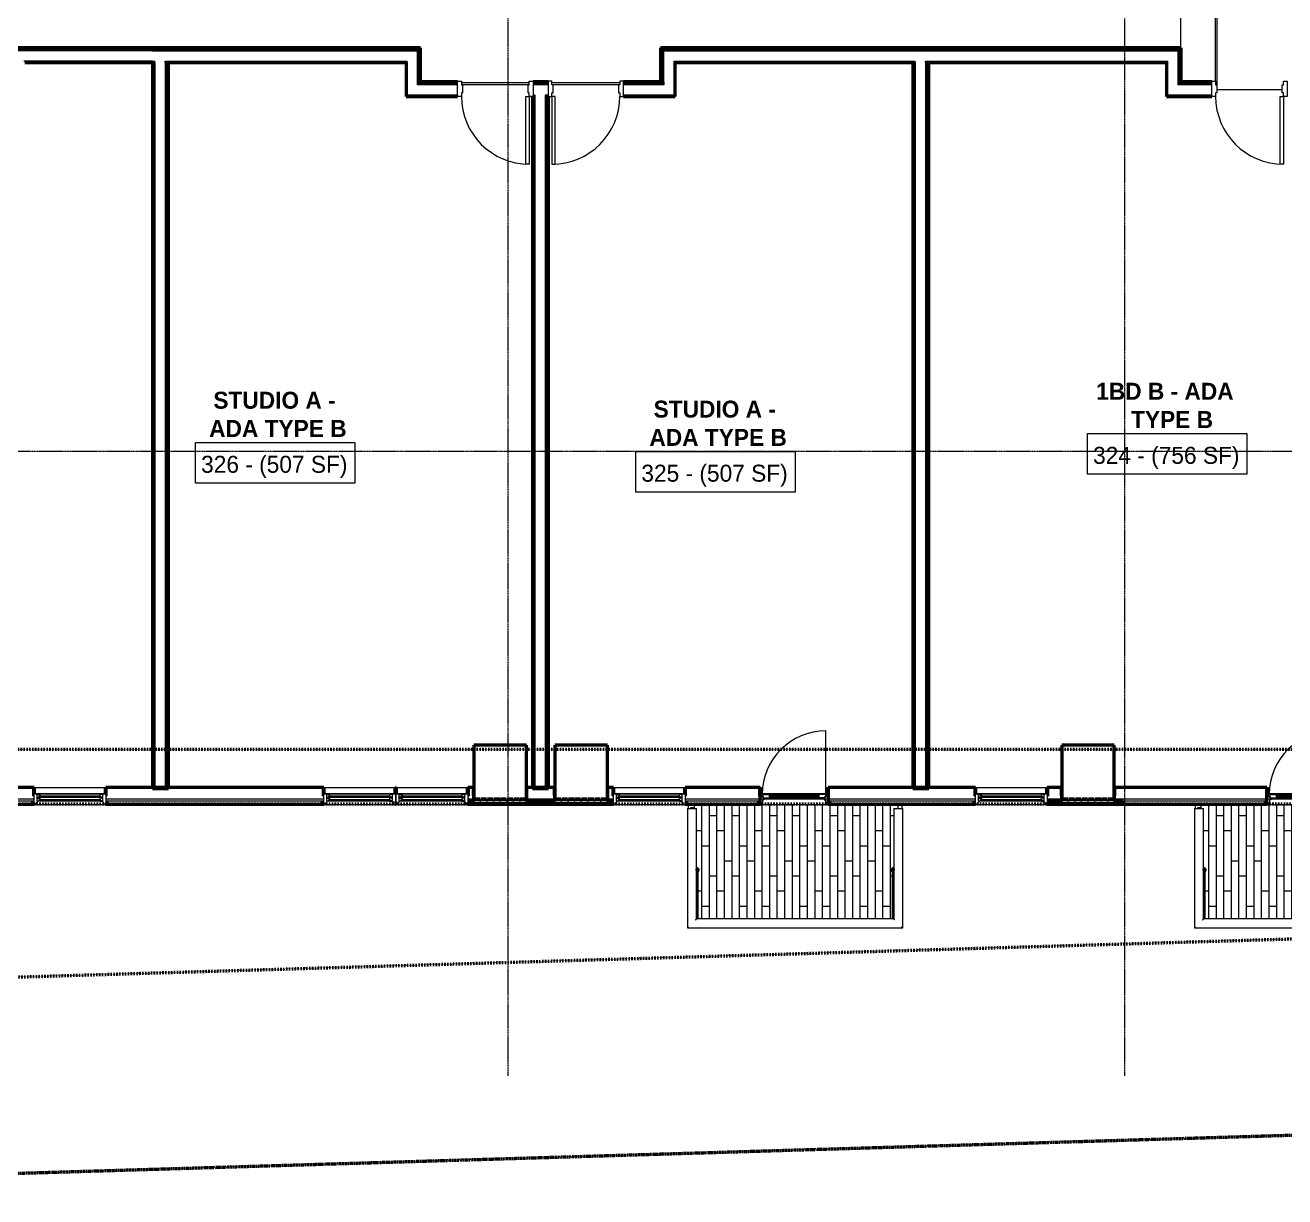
# Model space of a CAD drawing. Header units: inches. Extents: x -4235 to -464, y 9767 to 12463.
# Drawn here: x -3410 to -2743, y 9772 to 10393 of the extents above; entities that cross this region are included whole.
import ezdxf

# ---------------------------------------------------------------- set-up
doc = ezdxf.new("R2010")
doc.units = ezdxf.units.IN
doc.header["$MEASUREMENT"] = 0
for name, pattern in [('Dash 1_16_', [0.125, 0.0625, -0.0625]), ('Double Dash 3_8_', [1, 0.375, -0.125, 0.125, -0.125, 0.125, -0.125]), ('Grid Line 1_2_', [0.875, 0.5, -0.125, 0.125, -0.125])]:
    doc.linetypes.add(name, pattern=pattern)
for name, color, linetype, lineweight in [('0-1', 7, 'Continuous', 5), ('0-2', 90, 'Continuous', 9), ('A-AREA-IDEN', 2, 'Continuous', 9), ('A-DOOR-1', 50, 'Continuous', 20), ('A-DOOR-2', 90, 'Continuous', 9), ('A-DOOR-3', 31, 'Continuous', 9), ('A-DOOR-4', 31, 'Continuous', 20), ('A-DOOR-FRAM', 31, 'Continuous', 9), ('A-DOOR-FRAM-1', 50, 'Continuous', 20), ('A-DOOR-FRAM-2', 31, 'Continuous', 20), ('A-DOOR-GLAZ', 31, 'Continuous', 9), ('A-FLOR-2', 90, 'Continuous', 9), ('A-FLOR-3', 192, 'Continuous', 9), ('A-FLOR-HRAL', 11, 'Continuous', 9), ('A-FLOR-PATT-1', 9, 'Continuous', 9), ('A-GENM', 5, 'Continuous', 9), ('A-GENM-3', 5, 'Continuous', 50), ('A-GLAZ-1', 151, 'Continuous', 9), ('A-GLAZ-2', 151, 'Continuous', 20), ('A-GLAZ-3', 151, 'Continuous', 50), ('A-WALL', 113, 'Continuous', 13), ('A-WALL-2', 250, 'Continuous', 13), ('A-WALL-4', 113, 'Continuous', 50), ('A-WALL-5', 113, 'Continuous', 9), ('C-PROP-LINE', 91, 'Double Dash 3_8_', 50), ('C-PROP-LINE-1', 91, 'Dash 1_16_', 50), ('I-WALL-1', 7, 'Continuous', 50), ('S-GRID-1', 1, 'Grid Line 1_2_', 9)]:
    doc.layers.add(name, color=color, linetype=linetype, lineweight=lineweight)
doc.styles.add('Century Gothic', font='ufonts.com_century-gothic.ttf', dxfattribs={"height": 9})
doc.styles.add('Century Gothic_B', font='GOTHICB.TTF', dxfattribs={"height": 9})

# ---------------------------------------------------------------- blocks, each defined once
blk = doc.blocks.new('HOLLOW METAL - UNIT DOOR-2191978-BACKGROUND - 3RD FLOOR')
at = {"layer": 'A-DOOR-1'}
for p, q in [((18, 40.125), (16.25, 40.125)), ((16.25, 40.125), (16.25, 4.125)), ((18, 4.125), (18, 40.125)), ((16.25, 4.125), (18, 4.125))]:
    blk.add_line(p, q, dxfattribs=at)
at = {"layer": 'A-DOOR-2'}
blk.add_arc((18, 4.125), 36, 90, 180, dxfattribs=at)
at = {"layer": 'A-DOOR-FRAM-1'}
for p, q in [((-18, 4.125), (-20, 4.125)), ((-20, 4.125), (-20, -3.875)), ((-18, 2.1875), (-18, 4.125)), ((-17.375, 2.1875), (-18, 2.1875)), ((-17.375, -1.9375), (-17.375, 2.1875)), ((18, 2.1875), (17.375, 2.1875)), ((17.375, 2.1875), (17.375, -1.9375)), ((18, 4.125), (18, 2.1875)), ((20, 4.125), (18, 4.125)), ((20, -3.875), (20, 4.125)), ((-20, -3.875), (-18, -3.875)), ((-18, -3.875), (-18, -1.9375)), ((-18, -1.9375), (-17.375, -1.9375)), ((17.375, -1.9375), (18, -1.9375)), ((18, -1.9375), (18, -3.875)), ((18, -3.875), (20, -3.875))]:
    blk.add_line(p, q, dxfattribs=at)
blk = doc.blocks.new('HOLLOW METAL - UNIT DOOR-2191977-BACKGROUND - 3RD FLOOR')
at = {"layer": 'A-DOOR-1'}
for p, q in [((16.25, -4.125), (18, -4.125)), ((16.25, -40.125), (16.25, -4.125)), ((18, -4.125), (18, -40.125)), ((18, -40.125), (16.25, -40.125))]:
    blk.add_line(p, q, dxfattribs=at)
at = {"layer": 'A-DOOR-2'}
blk.add_arc((18, -4.125), 36, 180, 270, dxfattribs=at)
at = {"layer": 'A-DOOR-FRAM-1'}
for p, q in [((-20, 3.875), (-18, 3.875)), ((-20, -4.125), (-20, 3.875)), ((-18, 3.875), (-18, 1.9375)), ((-18, 1.9375), (-17.375, 1.9375)), ((-17.375, 1.9375), (-17.375, -2.1875)), ((17.375, 1.9375), (18, 1.9375)), ((17.375, -2.1875), (17.375, 1.9375)), ((18, 3.875), (20, 3.875)), ((18, 1.9375), (18, 3.875)), ((20, 3.875), (20, -4.125)), ((-18, -4.125), (-20, -4.125)), ((-18, -2.1875), (-18, -4.125)), ((-17.375, -2.1875), (-18, -2.1875)), ((18, -2.1875), (17.375, -2.1875)), ((18, -4.125), (18, -2.1875)), ((20, -4.125), (18, -4.125))]:
    blk.add_line(p, q, dxfattribs=at)
blk = doc.blocks.new('HOLLOW METAL - UNIT DOOR-2191980-BACKGROUND - 3RD FLOOR')
at = {"layer": 'A-DOOR-1'}
for p, q in [((16.25, -4.125), (18, -4.125)), ((16.25, -40.125), (16.25, -4.125)), ((18, -4.125), (18, -40.125)), ((18, -40.125), (16.25, -40.125))]:
    blk.add_line(p, q, dxfattribs=at)
at = {"layer": 'A-DOOR-2'}
blk.add_arc((18, -4.125), 36, 180, 270, dxfattribs=at)
at = {"layer": 'A-DOOR-FRAM-1'}
for p, q in [((-20, 3.875), (-18, 3.875)), ((-20, -4.125), (-20, 3.875)), ((-18, 3.875), (-18, 1.9375)), ((-18, 1.9375), (-17.375, 1.9375)), ((-17.375, 1.9375), (-17.375, -2.1875)), ((17.375, 1.9375), (18, 1.9375)), ((17.375, -2.1875), (17.375, 1.9375)), ((18, 3.875), (20, 3.875)), ((18, 1.9375), (18, 3.875)), ((20, 3.875), (20, -4.125)), ((-18, -4.125), (-20, -4.125)), ((-18, -2.1875), (-18, -4.125)), ((-17.375, -2.1875), (-18, -2.1875)), ((18, -2.1875), (17.375, -2.1875)), ((18, -4.125), (18, -2.1875)), ((20, -4.125), (18, -4.125))]:
    blk.add_line(p, q, dxfattribs=at)
blk = doc.blocks.new('CTR - 1st Phase - Common Walls_rvt-1-BACKGROUND - 3RD FLOOR')
at = {"layer": 'A-FLOR-2'}
for p, q in [((-2797.9, 10425.39), (-2797.9, 10381.16)), ((-2779.2, 10363.41), (-2779.2, 10425.39)), ((-2778.57, 10425.39), (-2778.57, 10361.48)), ((-2778.57, 10359.04), (-2743.82, 10359.04))]:
    blk.add_line(p, q, dxfattribs=at)
at = {"layer": 'A-WALL-2'}
for p, q in [((-3342.97, 10380.66), (-3417.8, 10380.66)), ((-3342.97, 10380.04), (-3417.17, 10380.04)), ((-3342.97, 10379.54), (-3416.67, 10379.54)), ((-3342.97, 10380.04), (-3342.35, 10380.04)), ((-3342.97, 10379.54), (-3341.72, 10379.54)), ((-3342.35, 10380.66), (-3341.72, 10380.66)), ((-3342.35, 10380.04), (-3341.72, 10380.04)), ((-3342.35, 10380.04), (-3341.72, 10380.04)), ((-3341.72, 10380.66), (-3208.5, 10380.66)), ((-3341.72, 10380.04), (-3208.5, 10380.04)), ((-3341.72, 10379.54), (-3208.5, 10379.54)), ((-3208.5, 10380.66), (-3201.87, 10380.66)), ((-3208.5, 10380.04), (-3202.37, 10380.04)), ((-3208.5, 10379.54), (-3207.87, 10379.54)), ((-3207.87, 10379.54), (-3202.37, 10379.54)), ((-3202.37, 10380.04), (-3201.87, 10380.04)), ((-3202.37, 10363.16), (-3202.37, 10379.54)), ((-3201.87, 10380.66), (-3201.25, 10380.66)), ((-3201.87, 10363.16), (-3201.87, 10380.04)), ((-3201.25, 10363.16), (-3201.25, 10380.66)), ((-3073, 10380.66), (-3072.37, 10380.66)), ((-3073, 10363.16), (-3073, 10380.66)), ((-3072.37, 10380.66), (-3065.75, 10380.66)), ((-3072.37, 10380.04), (-3071.87, 10380.04)), ((-3072.37, 10363.16), (-3072.37, 10380.04)), ((-3071.87, 10380.04), (-3065.75, 10380.04)), ((-3071.87, 10379.54), (-3066.37, 10379.54)), ((-3071.87, 10363.16), (-3071.87, 10379.54)), ((-3066.37, 10379.54), (-3065.75, 10379.54)), ((-3065.75, 10380.66), (-2805.27, 10380.66)), ((-3065.75, 10380.04), (-2805.27, 10380.04)), ((-3065.75, 10379.54), (-2805.27, 10379.54)), ((-2805.27, 10380.66), (-2798.65, 10380.66)), ((-2805.27, 10380.04), (-2799.15, 10380.04)), ((-2805.27, 10379.54), (-2804.65, 10379.54)), ((-2804.65, 10379.54), (-2799.15, 10379.54)), ((-2799.15, 10380.04), (-2798.65, 10380.04)), ((-2799.15, 10379.54), (-2799.15, 10361.54)), ((-2798.65, 10380.66), (-2798.02, 10380.66)), ((-2798.65, 10380.04), (-2798.65, 10362.04)), ((-2798.02, 10380.66), (-2798.02, 10362.66)), ((-3342.97, 10374.04), (-3411.17, 10374.04)), ((-3342.97, 10374.04), (-3342.35, 10374.04)), ((-3342.35, 10373.41), (-3342.35, 10374.04)), ((-3342.35, 10374.04), (-3341.72, 10374.04)), ((-3342.35, 10373.41), (-3342.35, 9988.44)), ((-3341.72, 10373.41), (-3341.72, 10374.04)), ((-3341.72, 10373.41), (-3341.72, 9988.44)), ((-3336.22, 10373.41), (-3336.22, 10374.04)), ((-3336.22, 10374.04), (-3335.72, 10374.04)), ((-3336.22, 10374.04), (-3335.72, 10374.04)), ((-3336.22, 10373.41), (-3336.22, 9988.44)), ((-3335.72, 10373.41), (-3335.72, 10374.04)), ((-3335.72, 10374.04), (-3335.1, 10374.04)), ((-3335.72, 10374.04), (-3335.1, 10374.04)), ((-3335.72, 10373.41), (-3335.72, 9988.44)), ((-3335.1, 10373.41), (-3335.1, 10374.04)), ((-3335.1, 10374.04), (-3208.5, 10374.04)), ((-3335.1, 10373.41), (-3335.1, 9988.44)), ((-3208.5, 10374.04), (-3207.87, 10374.04)), ((-3207.87, 10363.16), (-3207.87, 10374.04)), ((-3066.37, 10374.04), (-3065.75, 10374.04)), ((-3066.37, 10363.16), (-3066.37, 10374.04)), ((-3065.75, 10374.04), (-2939.15, 10374.04)), ((-2939.15, 10374.04), (-2938.52, 10374.04)), ((-2939.15, 10373.41), (-2939.15, 10374.04)), ((-2939.15, 10374.04), (-2938.52, 10374.04)), ((-2939.15, 10373.41), (-2939.15, 9988.44)), ((-2938.52, 10373.41), (-2938.52, 10374.04)), ((-2938.52, 10373.41), (-2938.52, 9988.44)), ((-2933.02, 10373.41), (-2933.02, 10374.04)), ((-2933.02, 10374.04), (-2932.52, 10374.04)), ((-2933.02, 10374.04), (-2932.52, 10374.04)), ((-2933.02, 10373.41), (-2933.02, 9988.44)), ((-2932.52, 10373.41), (-2932.52, 10374.04)), ((-2932.52, 10374.04), (-2931.9, 10374.04)), ((-2932.52, 10374.04), (-2931.9, 10374.04)), ((-2932.52, 10373.41), (-2932.52, 9988.44)), ((-2931.9, 10373.41), (-2931.9, 10374.04)), ((-2931.9, 10374.04), (-2805.27, 10374.04)), ((-2931.9, 10373.41), (-2931.9, 9988.44)), ((-2805.27, 10374.04), (-2804.65, 10374.04)), ((-2804.65, 10374.04), (-2804.65, 10356.04)), ((-3207.87, 10361.54), (-3207.87, 10363.16)), ((-3207.87, 10356.04), (-3207.87, 10361.54)), ((-3202.37, 10362.04), (-3202.37, 10363.16)), ((-3202.37, 10361.54), (-3202.37, 10362.04)), ((-3181.12, 10361.54), (-3202.37, 10361.54)), ((-3201.87, 10362.66), (-3201.87, 10363.16)), ((-3201.87, 10362.04), (-3201.87, 10362.66)), ((-3181.12, 10362.04), (-3201.87, 10362.04)), ((-3201.25, 10362.66), (-3201.25, 10363.16)), ((-3181.12, 10362.66), (-3201.25, 10362.66)), ((-3133.12, 10362.66), (-3141.12, 10362.66)), ((-3133.12, 10362.04), (-3141.12, 10362.04)), ((-3133.12, 10361.54), (-3141.12, 10361.54)), ((-3073, 10362.66), (-3093.12, 10362.66)), ((-3072.37, 10362.04), (-3093.12, 10362.04)), ((-3071.87, 10361.54), (-3093.12, 10361.54)), ((-3073, 10363.16), (-3073, 10362.66)), ((-3072.37, 10363.16), (-3072.37, 10362.66)), ((-3072.37, 10362.66), (-3072.37, 10362.04)), ((-3071.87, 10363.16), (-3071.87, 10362.04)), ((-3071.87, 10362.04), (-3071.87, 10361.54)), ((-3066.37, 10363.16), (-3066.37, 10361.54)), ((-3066.37, 10361.54), (-3066.37, 10356.04)), ((-2798.65, 10361.54), (-2799.15, 10361.54)), ((-2798.02, 10362.04), (-2798.65, 10362.04)), ((-2797.52, 10361.54), (-2798.65, 10361.54)), ((-2797.52, 10362.66), (-2798.02, 10362.66)), ((-2797.52, 10362.04), (-2798.02, 10362.04)), ((-2797.52, 10363.16), (-2797.52, 10362.66)), ((-2781.2, 10362.66), (-2797.52, 10362.66)), ((-2781.2, 10362.04), (-2797.52, 10362.04)), ((-2781.2, 10361.54), (-2797.52, 10361.54)), ((-3181.12, 10356.04), (-3207.87, 10356.04)), ((-3140.75, 10356.04), (-3141.12, 10356.04)), ((-3140.75, 10356.04), (-3140.12, 10356.04)), ((-3140.75, 10356.04), (-3140.75, 10355.41)), ((-3140.12, 10356.04), (-3140.75, 10356.04)), ((-3140.75, 10355.41), (-3140.75, 9988.44)), ((-3140.12, 10356.04), (-3140.12, 10355.41)), ((-3140.12, 10355.41), (-3140.12, 9988.44)), ((-3134.62, 10356.04), (-3134.12, 10356.04)), ((-3134.62, 10356.04), (-3134.62, 10355.41)), ((-3134.12, 10356.04), (-3134.62, 10356.04)), ((-3134.62, 10355.41), (-3134.62, 9988.44)), ((-3134.12, 10356.04), (-3133.5, 10356.04)), ((-3134.12, 10356.04), (-3134.12, 10355.41)), ((-3133.5, 10356.04), (-3134.12, 10356.04)), ((-3134.12, 10355.41), (-3134.12, 9988.44)), ((-3133.5, 10356.04), (-3133.5, 10355.41)), ((-3133.12, 10356.04), (-3133.5, 10356.04)), ((-3133.5, 10355.41), (-3133.5, 9988.44)), ((-3066.37, 10356.04), (-3093.12, 10356.04)), ((-2799.15, 10356.04), (-2804.65, 10356.04)), ((-2797.52, 10356.04), (-2799.15, 10356.04)), ((-2781.2, 10356.04), (-2797.52, 10356.04))]:
    blk.add_line(p, q, dxfattribs=at)
at = {"layer": 'I-WALL-1'}
for p, q in [((-3342.97, 10381.16), (-3418.3, 10381.16)), ((-3208.5, 10381.16), (-3342.97, 10381.16)), ((-3201.25, 10381.16), (-3208.5, 10381.16)), ((-3200.75, 10381.16), (-3201.25, 10381.16)), ((-3200.75, 10363.16), (-3200.75, 10381.16)), ((-3073.5, 10381.16), (-3073.5, 10363.16)), ((-3073, 10381.16), (-3073.5, 10381.16)), ((-3065.75, 10381.16), (-3073, 10381.16)), ((-2805.27, 10381.16), (-3065.75, 10381.16)), ((-2798.02, 10381.16), (-2805.27, 10381.16)), ((-2797.52, 10381.16), (-2798.02, 10381.16)), ((-2797.52, 10363.16), (-2797.52, 10381.16)), ((-3410.55, 10373.41), (-3342.97, 10373.41)), ((-3342.97, 10373.41), (-3342.97, 9988.44)), ((-3334.47, 9988.44), (-3334.47, 10373.41)), ((-3334.47, 10373.41), (-3208.5, 10373.41)), ((-3208.5, 10373.41), (-3208.5, 10363.16)), ((-3065.75, 10373.41), (-2939.77, 10373.41)), ((-3065.75, 10363.16), (-3065.75, 10373.41)), ((-2939.77, 10373.41), (-2939.77, 9988.44)), ((-2931.27, 9988.44), (-2931.27, 10373.41)), ((-2931.27, 10373.41), (-2805.27, 10373.41)), ((-2805.27, 10373.41), (-2805.27, 10355.41)), ((-3208.5, 10363.16), (-3208.5, 10356.04)), ((-3181.12, 10363.16), (-3200.75, 10363.16)), ((-3133.12, 10363.16), (-3141.12, 10363.16)), ((-3073.5, 10363.16), (-3093.12, 10363.16)), ((-3065.75, 10356.04), (-3065.75, 10363.16)), ((-2781.2, 10363.16), (-2797.52, 10363.16)), ((-3208.5, 10356.04), (-3208.5, 10355.41)), ((-3208.5, 10355.41), (-3181.12, 10355.41)), ((-3141.37, 10355.41), (-3141.37, 9988.44)), ((-3132.87, 9988.44), (-3132.87, 10355.41)), ((-3093.12, 10355.41), (-3065.75, 10355.41)), ((-3065.75, 10355.41), (-3065.75, 10356.04)), ((-2805.27, 10355.41), (-2804.65, 10355.41)), ((-2804.65, 10355.41), (-2797.52, 10355.41)), ((-2797.52, 10355.41), (-2781.2, 10355.41)), ((-3342.97, 9988.44), (-3334.47, 9988.44)), ((-3141.37, 9988.44), (-3132.87, 9988.44)), ((-2939.77, 9988.44), (-2931.27, 9988.44))]:
    blk.add_line(p, q, dxfattribs=at)
at = {"layer": '0-2'}
for name, p in [('HOLLOW METAL - UNIT DOOR-2191977-BACKGROUND - 3RD FLOOR', (-3161.12, 10359.54)), ('HOLLOW METAL - UNIT DOOR-2191980-BACKGROUND - 3RD FLOOR', (-2761.2, 10359.54))]:
    blk.add_blockref(name, p, dxfattribs=at)
at = {"layer": '0-2', "rotation": 180}
blk.add_blockref('HOLLOW METAL - UNIT DOOR-2191978-BACKGROUND - 3RD FLOOR', (-3113.12, 10359.54), dxfattribs=at)
blk = doc.blocks.new('Door-Inswing-Andersen-400_Series-Single - 3_ 0-1_8_ x 6_ 7-1_2_ - 3rd floor-2896229-BACKGROUND - 3RD FLOOR')
at = {"layer": 'A-DOOR-3'}
blk.add_line((16.87, 0.66), (16.87, 34.41), dxfattribs=at)
blk.add_arc((16.87, 0.66), 33.75, 90, 180, dxfattribs=at)
at = {"layer": 'A-DOOR-4'}
for p, q in [((-16.87, -0.41), (-16.87, 0.66)), ((-16.87, 0.66), (-12.44, 0.66)), ((-13.19, 0.66), (-13.19, -0.66)), ((-13.19, 0.66), (-13.19, 0.59)), ((-13.19, 0.59), (-12.67, 0.59)), ((-12.44, 0.09), (-13.19, 0.09)), ((-12.67, 0.59), (-12.47, 0.34)), ((-12.47, 0.34), (-12.44, 0.16)), ((12.44, 0.66), (-12.44, 0.66)), ((-12.44, 0.16), (-12.44, 0.09)), ((16.87, 0.66), (12.44, 0.66)), ((12.47, 0.34), (12.44, 0.16)), ((12.44, 0.16), (12.44, 0.09)), ((12.44, 0.09), (13.19, 0.09)), ((12.67, 0.59), (12.47, 0.34)), ((13.19, 0.59), (12.67, 0.59)), ((13.19, 0.66), (13.19, -0.66)), ((13.19, 0.66), (13.19, 0.59)), ((16.87, -0.41), (16.87, 0.66)), ((-16.26, -0.42), (-16.87, -0.41)), ((-16.26, -1.06), (-16.26, -0.42)), ((-16.26, -1.06), (-12.44, -1.06)), ((-13.19, -0.66), (-12.44, -0.66)), ((-12.44, -0.75), (-12.47, -1.06)), ((-12.44, -0.66), (-12.44, -0.75)), ((12.44, -1.06), (-12.44, -1.06)), ((12.44, -0.66), (12.44, -0.75)), ((13.19, -0.66), (12.44, -0.66)), ((12.44, -0.75), (12.47, -1.06)), ((16.26, -1.06), (12.44, -1.06)), ((16.26, -0.42), (16.87, -0.41)), ((16.26, -1.06), (16.26, -0.42))]:
    blk.add_line(p, q, dxfattribs=at)
at = {"layer": 'A-DOOR-FRAM'}
for p, q in [((-17.94, 4.44), (-17.31, 4.44)), ((-17.94, 1.12), (-17.94, 4.44)), ((-17.31, 1.12), (-17.94, 1.12)), ((-17.31, 4.44), (-17.31, 1.12)), ((17.31, 4.44), (17.94, 4.44)), ((17.31, 1.12), (17.31, 4.44)), ((17.94, 1.12), (17.31, 1.12)), ((17.94, 4.44), (17.94, 1.12))]:
    blk.add_line(p, q, dxfattribs=at)
at = {"layer": 'A-DOOR-FRAM-2'}
for p, q in [((-18.06, -4.75), (-18.06, 1.12)), ((-18.06, 1.12), (-17.03, 1.12)), ((-17.69, 1.12), (-18.06, 1.12)), ((-18.06, 1.12), (-17.94, 1.12)), ((-17.31, 1.12), (17.31, 1.12)), ((-17.03, 1.12), (-17.03, -0.66)), ((17.03, 1.12), (17.03, -0.66)), ((18.06, 1.12), (17.03, 1.12)), ((17.94, 1.12), (18.06, 1.12)), ((18.06, -4.75), (18.06, 1.12)), ((-19.69, -3.44), (-18.06, -3.44)), ((-18.06, -4.8), (-18.06, -4.44)), ((-18.06, -4.75), (-17.03, -4.75)), ((-17.03, -0.66), (-16.45, -0.66)), ((-16.69, -3.39), (-17.03, -3.63)), ((-17.03, -3.63), (-17.03, -4.75)), ((-16, -2.23), (-16.69, -2.39)), ((-16.69, -2.39), (-16.69, -3.39)), ((-16.45, -0.66), (-16.45, -1.09)), ((-16.45, -1.09), (-16, -1.09)), ((-16, -1.09), (-16, -2.23)), ((16.45, -1.09), (16, -1.09)), ((16, -1.09), (16, -2.23)), ((16, -2.23), (16.69, -2.39)), ((16.45, -0.66), (16.45, -1.09)), ((17.03, -0.66), (16.45, -0.66)), ((16.69, -2.39), (16.69, -3.39)), ((16.69, -3.39), (17.03, -3.63)), ((17.03, -3.63), (17.03, -4.75)), ((18.06, -4.75), (17.03, -4.75)), ((19.69, -3.44), (18.06, -3.44)), ((18.06, -4.44), (18.06, -4.8))]:
    blk.add_line(p, q, dxfattribs=at)
at = {"layer": 'A-DOOR-GLAZ'}
for p, q in [((12.44, 0.09), (-12.44, 0.09)), ((-13.19, -0.06), (-12.44, -0.06)), ((-12.44, -0.5), (-13.19, -0.5)), ((-12.98, -0.5), (-12.98, -0.06)), ((12.44, -0.06), (-12.44, -0.06)), ((12.44, -0.5), (-12.44, -0.5)), ((12.44, -0.66), (-12.44, -0.66)), ((13.19, -0.06), (12.44, -0.06)), ((12.44, -0.5), (13.19, -0.5)), ((12.98, -0.5), (12.98, -0.06))]:
    blk.add_line(p, q, dxfattribs=at)
blk = doc.blocks.new('Window-Double_Hung-Andersen-400_Series-Tilt_Wash - DOUBLE HUNG - COTTAGE - 3RD FLOOR-2888871-BACKGROUND - 3RD FLOOR')
at = {"layer": 'A-GLAZ-1'}
for p, q in [((-19.01, 3.94), (-18.95, 3.94)), ((-18.95, 2.44), (-19.01, 2.44)), ((-18.95, 4.44), (18.95, 4.44)), ((-18.95, 1.06), (-18.95, 4.44)), ((18.95, 1.06), (-18.95, 1.06)), ((-18.32, 1.06), (-18.32, 4.44)), ((18.32, 1.06), (18.32, 4.44)), ((18.95, 4.44), (18.95, 1.06)), ((18.95, 3.94), (19.01, 3.94)), ((19.01, 2.44), (18.95, 2.44)), ((-16.29, -0.19), (-15.7, -0.19)), ((-16.29, -0.56), (-15.7, -0.56)), ((-16.29, -2.13), (-15.7, -2.13)), ((-16.29, -2.5), (-15.7, -2.5)), ((-15.82, -0.56), (-15.82, -0.19)), ((-15.82, -2.5), (-15.82, -2.13)), ((-15.7, -0.06), (15.7, -0.06)), ((-15.7, -0.19), (15.7, -0.19)), ((-15.7, -0.56), (15.7, -0.56)), ((-15.7, -0.69), (15.7, -0.69)), ((-15.7, -2), (15.7, -2)), ((-15.7, -2.13), (15.7, -2.13)), ((-15.7, -2.5), (15.7, -2.5)), ((-15.7, -2.63), (15.7, -2.63)), ((16.29, -0.19), (15.7, -0.19)), ((16.29, -0.56), (15.7, -0.56)), ((16.29, -2.13), (15.7, -2.13)), ((16.29, -2.5), (15.7, -2.5)), ((15.82, -0.56), (15.82, -0.19)), ((15.82, -2.5), (15.82, -2.13))]:
    blk.add_line(p, q, dxfattribs=at)
at = {"layer": 'A-GLAZ-2'}
for p, q in [((-19.01, 1.06), (19.01, 1.06)), ((-19.01, -4.81), (-19.01, 1.06)), ((-17.67, 0.78), (-18, 1.06)), ((-17.67, 0.78), (-17.67, 0.56)), ((-17.67, 0.56), (-15.86, 0.56)), ((-17.42, -2.75), (-17.42, 0.56)), ((-15.86, 0.56), (-15.7, -0.06)), ((15.86, 0.56), (15.7, -0.06)), ((17.67, 0.56), (15.86, 0.56)), ((17.42, -2.75), (17.42, 0.56)), ((17.67, 0.78), (18, 1.06)), ((17.67, 0.78), (17.67, 0.56)), ((19.01, 1.06), (19.01, -4.81)), ((-19.01, -3.44), (-20.51, -3.44)), ((19.01, -4.81), (-19.01, -4.81)), ((-18.2, -4), (-17.92, -4)), ((-18.2, -4.81), (-18.2, -4)), ((-17.92, -4), (-17.61, -3.19)), ((-17.61, -3.19), (-17.14, -3.19)), ((-17.42, -0.81), (-16.57, -0.81)), ((-17.42, -1.38), (-15.86, -1.38)), ((-17.42, -2.75), (-16.57, -2.75)), ((-17.14, -3.19), (-17.14, -2.75)), ((-16.57, -0.69), (-16.57, -1.03)), ((-15.7, -0.69), (-16.57, -0.69)), ((-15.86, -1.03), (-16.57, -1.03)), ((-16.57, -2.63), (-16.57, -2.97)), ((-15.7, -2.63), (-16.57, -2.63)), ((-15.86, -2.97), (-16.57, -2.97)), ((-16.29, -0.69), (-16.29, -0.06)), ((-15.7, -0.06), (-16.29, -0.06)), ((-16.29, -2.63), (-16.29, -2)), ((-15.7, -2), (-16.29, -2)), ((-15.86, -1.03), (-15.7, -0.69)), ((-15.86, -1.38), (-15.7, -2)), ((-15.86, -2.97), (-15.7, -2.63)), ((15.7, -0.06), (16.29, -0.06)), ((15.86, -1.03), (15.7, -0.69)), ((15.7, -0.69), (16.57, -0.69)), ((15.86, -1.38), (15.7, -2)), ((15.7, -2), (16.29, -2)), ((15.86, -2.97), (15.7, -2.63)), ((15.7, -2.63), (16.57, -2.63)), ((15.86, -1.03), (16.57, -1.03)), ((17.42, -1.38), (15.86, -1.38)), ((15.86, -2.97), (16.57, -2.97)), ((16.29, -0.69), (16.29, -0.06)), ((16.29, -2.63), (16.29, -2)), ((16.57, -0.69), (16.57, -1.03)), ((17.42, -0.81), (16.57, -0.81)), ((16.57, -2.63), (16.57, -2.97)), ((17.42, -2.75), (16.57, -2.75)), ((17.14, -3.19), (17.14, -2.75)), ((17.61, -3.19), (17.14, -3.19)), ((17.92, -4), (17.61, -3.19)), ((18.2, -4), (17.92, -4)), ((18.2, -4.81), (18.2, -4)), ((19.01, -3.44), (20.51, -3.44))]:
    blk.add_line(p, q, dxfattribs=at)
blk = doc.blocks.new('V-Series_EWC4_SPVU_RFA_2015 - 2ND AND 3RD FLOOR-2226480-BACKGROUND - 3RD FLOOR')
at = {"layer": 'A-GENM'}
for p, q in [((-3858.97, 11733.36), (-3858.97, 11736.15)), ((-3858.97, 11729.87), (-3858.97, 11732.86)), ((-3858.97, 11726.39), (-3858.97, 11729.37)), ((-3858.97, 11722.9), (-3858.97, 11725.89)), ((-3858.97, 11719.42), (-3858.97, 11722.4)), ((-3858.97, 11715.93), (-3858.97, 11718.92)), ((-3858.97, 11712.45), (-3858.97, 11715.43)), ((-3858.97, 11709.15), (-3858.97, 11711.95))]:
    blk.add_line(p, q, dxfattribs=at)
at = {"layer": 'A-GENM-3'}
for p, q in [((-3829.54, 11736.59), (-3858.97, 11736.59)), ((-3858.97, 11736.59), (-3858.97, 11736.15)), ((-3858.97, 11736.15), (-3857.97, 11736.15)), ((-3857.97, 11736.15), (-3857.97, 11733.36)), ((-3829.54, 11708.71), (-3829.54, 11736.59)), ((-3857.97, 11733.36), (-3858.97, 11733.36)), ((-3858.97, 11733.36), (-3858.97, 11732.86)), ((-3858.97, 11732.86), (-3857.97, 11732.86)), ((-3857.97, 11729.87), (-3858.97, 11729.87)), ((-3858.97, 11729.87), (-3858.97, 11729.37)), ((-3858.97, 11729.37), (-3857.97, 11729.37)), ((-3857.97, 11732.86), (-3857.97, 11729.87)), ((-3857.97, 11729.37), (-3857.97, 11726.39)), ((-3857.97, 11726.39), (-3858.97, 11726.39)), ((-3858.97, 11726.39), (-3858.97, 11725.89)), ((-3858.97, 11725.89), (-3857.97, 11725.89)), ((-3857.97, 11722.9), (-3858.97, 11722.9)), ((-3858.97, 11722.9), (-3858.97, 11722.4)), ((-3858.97, 11722.4), (-3857.97, 11722.4)), ((-3857.97, 11725.89), (-3857.97, 11722.9)), ((-3857.97, 11722.4), (-3857.97, 11719.42)), ((-3857.97, 11719.42), (-3858.97, 11719.42)), ((-3858.97, 11719.42), (-3858.97, 11718.92)), ((-3858.97, 11718.92), (-3857.97, 11718.92)), ((-3857.97, 11715.93), (-3858.97, 11715.93)), ((-3858.97, 11715.93), (-3858.97, 11715.43)), ((-3858.97, 11715.43), (-3857.97, 11715.43)), ((-3857.97, 11718.92), (-3857.97, 11715.93)), ((-3857.97, 11715.43), (-3857.97, 11712.45)), ((-3857.97, 11712.45), (-3858.97, 11712.45)), ((-3858.97, 11712.45), (-3858.97, 11711.95)), ((-3858.97, 11711.95), (-3857.97, 11711.95)), ((-3857.97, 11709.15), (-3858.97, 11709.15)), ((-3858.97, 11709.15), (-3858.97, 11708.71)), ((-3858.97, 11708.71), (-3829.54, 11708.71)), ((-3857.97, 11711.95), (-3857.97, 11709.15))]:
    blk.add_line(p, q, dxfattribs=at)
blk = doc.blocks.new('Perforated Panel at Magic-Pak - hvac panel - 3rd floor-2505079-BACKGROUND - 3RD FLOOR')
at = {"layer": 'A-GLAZ-3'}
for p, q in [((19.01, 4.44), (-19.01, 4.44)), ((-19.01, 4.37), (19.01, 4.37))]:
    blk.add_line(p, q, dxfattribs=at)
blk = doc.blocks.new('Railing - Baluster_01-2700443-BACKGROUND - 3RD FLOOR')
at = {"layer": 'A-FLOR-HRAL'}
for p, q in [((-0.59, 1.18), (0.59, 1.18)), ((-0.59, 0.59), (-0.59, 1.18)), ((0.59, 1.18), (0.59, 0.59))]:
    blk.add_line(p, q, dxfattribs=at)
blk = doc.blocks.new('Railing - Railing-2700300-BACKGROUND - 3RD FLOOR')
at = {"layer": 'A-FLOR-HRAL'}
for p, q in [((-2790.37, 9977.83), (-2790.37, 9914.58)), ((-2790.37, 9977.83), (-2789.9, 9977.83)), ((-2789.9, 9977.83), (-2786.12, 9977.83)), ((-2786.12, 9977.83), (-2785.65, 9977.83)), ((-2785.65, 9919.3), (-2785.65, 9977.83)), ((-2681.05, 9977.83), (-2681.05, 9919.3)), ((-2681.05, 9977.83), (-2680.58, 9977.83)), ((-2680.58, 9977.83), (-2676.8, 9977.83)), ((-2676.8, 9977.83), (-2676.32, 9977.83)), ((-2676.32, 9914.58), (-2676.32, 9977.83)), ((-2681.05, 9919.3), (-2785.65, 9919.3)), ((-2790.37, 9914.58), (-2676.32, 9914.58))]:
    blk.add_line(p, q, dxfattribs=at)
for points, knots in [([(-2786.12, 9918.83), (-2786.08, 9918.87), (-2786.02, 9918.93), (-2785.94, 9919.01), (-2785.89, 9919.06), (-2785.86, 9919.09), (-2785.82, 9919.13), (-2785.79, 9919.16), (-2785.77, 9919.18), (-2785.74, 9919.21), (-2785.71, 9919.24), (-2785.68, 9919.27), (-2785.66, 9919.29), (-2785.65, 9919.3), (-2785.65, 9919.3)], [0, 0, 0, 0, 0.166667, 0.25, 0.333333, 0.375, 0.416667, 0.5, 0.541667, 0.583333, 0.666667, 0.75, 0.833333, 1, 1, 1, 1]), ([(-2680.58, 9918.83), (-2680.62, 9918.87), (-2680.68, 9918.93), (-2680.76, 9919.01), (-2680.8, 9919.06), (-2680.84, 9919.09), (-2680.87, 9919.13), (-2680.9, 9919.16), (-2680.93, 9919.18), (-2680.96, 9919.21), (-2680.99, 9919.24), (-2681.01, 9919.27), (-2681.04, 9919.29), (-2681.05, 9919.3), (-2681.05, 9919.3)], [0, 0, 0, 0, 0.166667, 0.25, 0.333333, 0.375, 0.416667, 0.5, 0.541667, 0.583333, 0.666667, 0.75, 0.833333, 1, 1, 1, 1]), ([(-2790.37, 9914.58), (-2790.37, 9914.58), (-2790.36, 9914.59), (-2790.34, 9914.61), (-2790.31, 9914.64), (-2790.28, 9914.67), (-2790.26, 9914.69), (-2790.23, 9914.72), (-2790.19, 9914.76), (-2790.15, 9914.8), (-2790.11, 9914.84), (-2790.07, 9914.88), (-2790, 9914.95), (-2789.94, 9915.01), (-2789.9, 9915.05)], [0, 0, 0, 0, 0.166667, 0.25, 0.333333, 0.416667, 0.458333, 0.5, 0.583333, 0.666667, 0.708333, 0.75, 0.833333, 1, 1, 1, 1]), ([(-2676.32, 9914.58), (-2676.32, 9914.58), (-2676.33, 9914.59), (-2676.36, 9914.61), (-2676.39, 9914.64), (-2676.41, 9914.67), (-2676.44, 9914.69), (-2676.47, 9914.72), (-2676.51, 9914.76), (-2676.55, 9914.8), (-2676.59, 9914.84), (-2676.62, 9914.88), (-2676.69, 9914.95), (-2676.75, 9915.01), (-2676.8, 9915.05)], [0, 0, 0, 0, 0.166667, 0.25, 0.333333, 0.416667, 0.458333, 0.5, 0.583333, 0.666667, 0.708333, 0.75, 0.833333, 1, 1, 1, 1])]:
    blk.add_open_spline(points, degree=3, knots=knots, dxfattribs=at)
blk.add_blockref('Railing - Baluster_01-2700443-BACKGROUND - 3RD FLOOR', (-2788.01, 9977.24))
blk = doc.blocks.new('Walls 47 - Walls 1-2573550-BACKGROUND - 3RD FLOOR')
at = {"layer": 'A-WALL-4', "flags": 128}
for points in [[(-2784.72, 9945.4), (-2784.73, 9945.5), (-2784.76, 9945.6), (-2784.81, 9945.69), (-2784.88, 9945.76), (-2784.96, 9945.8), (-2785.05, 9945.83), (-2785.14, 9945.83), (-2785.22, 9945.8), (-2785.3, 9945.76), (-2785.37, 9945.69), (-2785.42, 9945.6), (-2785.45, 9945.5), (-2785.47, 9945.4)], [(-2785.47, 9945.4), (-2785.45, 9945.3), (-2785.42, 9945.2), (-2785.37, 9945.11), (-2785.3, 9945.04), (-2785.22, 9945), (-2785.14, 9944.97), (-2785.05, 9944.97), (-2784.96, 9945), (-2784.88, 9945.04), (-2784.81, 9945.11), (-2784.76, 9945.2), (-2784.73, 9945.3), (-2784.72, 9945.4)]]:
    blk.add_lwpolyline(points, dxfattribs=at)
at = {"layer": 'A-WALL-5'}
for p, q in [((-2785.47, 9945.4), (-2785.47, 9919.3)), ((-2784.72, 9919.3), (-2784.72, 9945.4))]:
    blk.add_line(p, q, dxfattribs=at)
blk = doc.blocks.new('Railing - Railing-2700302-BACKGROUND - 3RD FLOOR')
at = {"layer": 'A-FLOR-HRAL'}
for p, q in [((-3059.17, 9977.83), (-3059.17, 9914.58)), ((-3059.17, 9977.83), (-3058.7, 9977.83)), ((-3058.7, 9977.83), (-3054.92, 9977.83)), ((-3054.92, 9977.83), (-3054.45, 9977.83)), ((-3054.45, 9919.3), (-3054.45, 9977.83)), ((-2949.85, 9977.83), (-2949.85, 9919.3)), ((-2949.85, 9977.83), (-2949.38, 9977.83)), ((-2949.38, 9977.83), (-2945.6, 9977.83)), ((-2945.6, 9977.83), (-2945.12, 9977.83)), ((-2945.12, 9914.58), (-2945.12, 9977.83)), ((-2949.85, 9919.3), (-3054.45, 9919.3)), ((-3059.17, 9914.58), (-2945.12, 9914.58))]:
    blk.add_line(p, q, dxfattribs=at)
for points, knots in [([(-3054.92, 9918.83), (-3054.88, 9918.87), (-3054.82, 9918.93), (-3054.74, 9919.01), (-3054.69, 9919.06), (-3054.66, 9919.09), (-3054.62, 9919.13), (-3054.59, 9919.16), (-3054.57, 9919.18), (-3054.54, 9919.21), (-3054.51, 9919.24), (-3054.48, 9919.27), (-3054.46, 9919.29), (-3054.45, 9919.3), (-3054.45, 9919.3)], [0, 0, 0, 0, 0.166667, 0.25, 0.333333, 0.375, 0.416667, 0.5, 0.541667, 0.583333, 0.666667, 0.75, 0.833333, 1, 1, 1, 1]), ([(-2949.38, 9918.83), (-2949.42, 9918.87), (-2949.48, 9918.93), (-2949.56, 9919.01), (-2949.6, 9919.06), (-2949.64, 9919.09), (-2949.67, 9919.13), (-2949.7, 9919.16), (-2949.73, 9919.18), (-2949.76, 9919.21), (-2949.79, 9919.24), (-2949.81, 9919.27), (-2949.84, 9919.29), (-2949.85, 9919.3), (-2949.85, 9919.3)], [0, 0, 0, 0, 0.166667, 0.25, 0.333333, 0.375, 0.416667, 0.5, 0.541667, 0.583333, 0.666667, 0.75, 0.833333, 1, 1, 1, 1]), ([(-3059.17, 9914.58), (-3059.17, 9914.58), (-3059.16, 9914.59), (-3059.14, 9914.61), (-3059.11, 9914.64), (-3059.08, 9914.67), (-3059.06, 9914.69), (-3059.03, 9914.72), (-3058.99, 9914.76), (-3058.95, 9914.8), (-3058.91, 9914.84), (-3058.87, 9914.88), (-3058.8, 9914.95), (-3058.74, 9915.01), (-3058.7, 9915.05)], [0, 0, 0, 0, 0.166667, 0.25, 0.333333, 0.416667, 0.458333, 0.5, 0.583333, 0.666667, 0.708333, 0.75, 0.833333, 1, 1, 1, 1]), ([(-2945.12, 9914.58), (-2945.12, 9914.58), (-2945.13, 9914.59), (-2945.16, 9914.61), (-2945.19, 9914.64), (-2945.21, 9914.67), (-2945.24, 9914.69), (-2945.27, 9914.72), (-2945.31, 9914.76), (-2945.35, 9914.8), (-2945.39, 9914.84), (-2945.42, 9914.88), (-2945.49, 9914.95), (-2945.55, 9915.01), (-2945.6, 9915.05)], [0, 0, 0, 0, 0.166667, 0.25, 0.333333, 0.416667, 0.458333, 0.5, 0.583333, 0.666667, 0.708333, 0.75, 0.833333, 1, 1, 1, 1])]:
    blk.add_open_spline(points, degree=3, knots=knots, dxfattribs=at)
blk.add_blockref('Railing - Baluster_01-2700443-BACKGROUND - 3RD FLOOR', (-3056.81, 9977.24))
blk = doc.blocks.new('Walls 51 - Walls 1-2573829-BACKGROUND - 3RD FLOOR')
at = {"layer": 'A-WALL-4', "flags": 128}
for points in [[(-3053.52, 9945.4), (-3053.53, 9945.5), (-3053.56, 9945.6), (-3053.61, 9945.69), (-3053.68, 9945.76), (-3053.76, 9945.8), (-3053.85, 9945.83), (-3053.94, 9945.83), (-3054.02, 9945.8), (-3054.1, 9945.76), (-3054.17, 9945.69), (-3054.22, 9945.6), (-3054.25, 9945.5), (-3054.27, 9945.4)], [(-3054.27, 9945.4), (-3054.25, 9945.3), (-3054.22, 9945.2), (-3054.17, 9945.11), (-3054.1, 9945.04), (-3054.02, 9945), (-3053.94, 9944.97), (-3053.85, 9944.97), (-3053.76, 9945), (-3053.68, 9945.04), (-3053.61, 9945.11), (-3053.56, 9945.2), (-3053.53, 9945.3), (-3053.52, 9945.4)]]:
    blk.add_lwpolyline(points, dxfattribs=at)
at = {"layer": 'A-WALL-5'}
for p, q in [((-3054.27, 9945.4), (-3054.27, 9919.3)), ((-3053.52, 9919.3), (-3053.52, 9945.4))]:
    blk.add_line(p, q, dxfattribs=at)
blk = doc.blocks.new('Walls 52 - Walls 1-2573848-BACKGROUND - 3RD FLOOR')
at = {"layer": 'A-WALL-4', "flags": 128}
for points in [[(-2950.02, 9945.4), (-2950.03, 9945.5), (-2950.06, 9945.6), (-2950.12, 9945.69), (-2950.18, 9945.76), (-2950.26, 9945.8), (-2950.35, 9945.83), (-2950.44, 9945.83), (-2950.53, 9945.8), (-2950.61, 9945.76), (-2950.68, 9945.69), (-2950.73, 9945.6), (-2950.76, 9945.5), (-2950.77, 9945.4)], [(-2950.77, 9945.4), (-2950.76, 9945.3), (-2950.73, 9945.2), (-2950.68, 9945.11), (-2950.61, 9945.04), (-2950.53, 9945), (-2950.44, 9944.97), (-2950.35, 9944.97), (-2950.26, 9945), (-2950.18, 9945.04), (-2950.12, 9945.11), (-2950.06, 9945.2), (-2950.03, 9945.3), (-2950.02, 9945.4)]]:
    blk.add_lwpolyline(points, dxfattribs=at)
at = {"layer": 'A-WALL-5'}
for p, q in [((-2950.77, 9945.4), (-2950.77, 9919.3)), ((-2950.02, 9919.3), (-2950.02, 9945.4))]:
    blk.add_line(p, q, dxfattribs=at)
blk = doc.blocks.new('Family - ___-1878357-BACKGROUND - 3RD FLOOR')
at = {"layer": 'C-PROP-LINE'}
blk.add_line((-3831.82, 9771.98), (-2096.45, 9823.93), dxfattribs=at)
blk = doc.blocks.new('Family - ___-2835860-BACKGROUND - 3RD FLOOR')
at = {"layer": 'C-PROP-LINE-1'}
blk.add_line((-2636.92, 9980.19), (-3860.72, 9980.19), dxfattribs=at)
blk = doc.blocks.new('Family - ___-2835903-BACKGROUND - 3RD FLOOR')
at = {"layer": 'C-PROP-LINE-1'}
blk.add_line((-2096.82, 10009.09), (-3831.82, 10009.09), dxfattribs=at)
blk = doc.blocks.new('Family - ___-2835932-BACKGROUND - 3RD FLOOR')
at = {"layer": 'C-PROP-LINE-1'}
blk.add_line((-2067.92, 9980.19), (-3860.72, 9980.19), dxfattribs=at)
blk = doc.blocks.new('Family - ___-2855424-BACKGROUND - 3RD FLOOR')
at = {"layer": 'C-PROP-LINE-1'}
blk.add_line((-3987.11, 9871.38), (-600.6, 9972.76), dxfattribs=at)

msp = doc.modelspace()

# ---------------------------------------------------------------- hatches: boundary and pattern name
at = {"layer": 'A-FLOR-PATT-1'}
h = msp.add_hatch(dxfattribs=at)
h.set_pattern_fill('FP_10', color=256, style=0, pattern_type=2)
h.set_pattern_definition([(90, (-2283.613, 11021.939), (-4, 2e-16), []), (180, (-2283.613, 11021.939), (-8, -8), [4, -28]), (180, (-2287.613, 11037.939), (-8, -8), [4, -28])])
h.paths.add_polyline_path([(-3054.27, 9919.3), (-3054.22, 9945.6), (-3054.08, 9945.77), (-3054.02, 9945.8), (-3053.7, 9945.77), (-3053.61, 9945.69), (-3053.53, 9945.5), (-3053.52, 9945.03), (-3053.52, 9919.3), (-2950.77, 9919.3), (-2950.73, 9945.6), (-2950.58, 9945.77), (-2950.53, 9945.8), (-2950.21, 9945.77), (-2950.12, 9945.69), (-2950.03, 9945.5), (-2950.02, 9945.03), (-2950.02, 9919.3), (-2949.85, 9919.3), (-2949.83, 9977.83), (-2945.49, 9977.83), (-2945.49, 9979.83), (-3058.81, 9979.83), (-3058.81, 9977.83), (-3057.4, 9977.83), (-3057.4, 9978.42), (-3056.22, 9978.42), (-3056.22, 9977.83), (-3054.45, 9977.83), (-3054.41, 9919.3), (-3054.4, 9919.3)], flags=0)
h = msp.add_hatch(dxfattribs=at)
h.set_pattern_fill('FP_9', color=256, style=0, pattern_type=2)
h.set_pattern_definition([(90, (-2014.813, 11021.939), (-4, 2e-16), []), (180, (-2014.813, 11021.939), (-8, -8), [4, -28]), (180, (-2018.813, 11037.939), (-8, -8), [4, -28])])
h.paths.add_polyline_path([(-2743.48, 9919.3), (-2681.97, 9919.3), (-2681.93, 9945.6), (-2681.78, 9945.77), (-2681.73, 9945.8), (-2681.41, 9945.77), (-2681.32, 9945.69), (-2681.23, 9945.5), (-2681.22, 9945.03), (-2681.22, 9919.3), (-2681.05, 9919.3), (-2681.03, 9977.83), (-2676.69, 9977.83), (-2676.69, 9979.81), (-2790.01, 9979.83), (-2790.01, 9977.83), (-2788.6, 9977.83), (-2788.6, 9978.42), (-2787.42, 9978.42), (-2787.42, 9977.83), (-2785.65, 9977.83), (-2785.65, 9919.3), (-2785.47, 9919.3), (-2785.42, 9945.6), (-2785.28, 9945.77), (-2785.19, 9945.8), (-2784.9, 9945.77), (-2784.81, 9945.69), (-2784.73, 9945.5), (-2784.72, 9945.3), (-2784.72, 9919.3), (-2771.51, 9919.3)], flags=0)

# ---------------------------------------------------------------- linework, layer by layer
at = {"layer": 'A-AREA-IDEN', "flags": 128}
for points in [[(-2847.16, 10176.58), (-2762.66, 10176.58), (-2762.66, 10155.09), (-2847.16, 10155.09)], [(-3320.14, 10171.84), (-3235.64, 10171.84), (-3235.64, 10150.34), (-3320.14, 10150.34)], [(-3086.7, 10167.12), (-3002.2, 10167.12), (-3002.2, 10145.63), (-3086.7, 10145.63)]]:
    msp.add_lwpolyline(points, close=True, dxfattribs=at)
at = {"layer": 'A-FLOR-3'}
for p, q in [((-3179.12, 10362.79), (-3143.12, 10362.79)), ((-3143.12, 10361.54), (-3179.12, 10361.54)), ((-3131.12, 10362.79), (-3095.12, 10362.79)), ((-3095.12, 10361.54), (-3131.12, 10361.54)), ((-2779.2, 10362.79), (-2778.57, 10362.79)), ((-2778.57, 10361.54), (-2779.2, 10361.54)), ((-2945.49, 9979.83), (-3058.81, 9979.83)), ((-3058.81, 9979.83), (-3058.81, 9977.83)), ((-3020.79, 9982.94), (-2984.66, 9982.94)), ((-2945.49, 9977.83), (-2945.49, 9979.83)), ((-2714.54, 9979.83), (-2790.01, 9979.83)), ((-2790.01, 9979.83), (-2790.01, 9977.83)), ((-2751.99, 9982.94), (-2715.86, 9982.94))]:
    msp.add_line(p, q, dxfattribs=at)
at = {"layer": 'A-WALL'}
for p, q in [((-3406.36, 9988.44), (-3443.89, 9988.44)), ((-3406.36, 9984.63), (-3406.36, 9988.44)), ((-3367.09, 9988.44), (-3367.09, 9984.63)), ((-3252.76, 9988.44), (-3367.09, 9988.44)), ((-3252.76, 9984.63), (-3252.76, 9988.44)), ((-3175.09, 9988.44), (-3175.09, 9984.63)), ((-3173.15, 9988.44), (-3175.09, 9988.44)), ((-3173.15, 9984.63), (-3173.15, 9988.44)), ((-3144.02, 9988.44), (-3144.02, 9984.63)), ((-3130.22, 9988.44), (-3144.02, 9988.44)), ((-3130.22, 9984.63), (-3130.22, 9988.44)), ((-3101.1, 9988.44), (-3101.1, 9984.63)), ((-3099.16, 9988.44), (-3101.1, 9988.44)), ((-3099.16, 9984.63), (-3099.16, 9988.44)), ((-3059.89, 9988.44), (-3059.89, 9984.63)), ((-3021.41, 9988.44), (-3059.89, 9988.44)), ((-3021.41, 9984.63), (-3021.41, 9988.44)), ((-2984.04, 9988.44), (-2984.04, 9984.63)), ((-2907.16, 9988.44), (-2984.04, 9988.44)), ((-2907.16, 9984.63), (-2907.16, 9988.44)), ((-2867.89, 9988.44), (-2867.89, 9984.63)), ((-2861.42, 9988.44), (-2867.89, 9988.44)), ((-2861.42, 9984.63), (-2861.42, 9988.44)), ((-2832.3, 9988.44), (-2832.3, 9984.63)), ((-2752.61, 9988.44), (-2832.3, 9988.44)), ((-2752.61, 9984.63), (-2752.61, 9988.44)), ((-3444.51, 9982.94), (-3405.74, 9982.94)), ((-3444.51, 9981.94), (-3405.74, 9981.94)), ((-3444.51, 9980.44), (-3405.74, 9980.44)), ((-3406.36, 9984.63), (-3405.74, 9984.63)), ((-3367.71, 9984.63), (-3367.09, 9984.63)), ((-3367.71, 9982.94), (-3252.14, 9982.94)), ((-3367.71, 9981.94), (-3252.14, 9981.94)), ((-3367.71, 9980.44), (-3252.14, 9980.44)), ((-3252.76, 9984.63), (-3252.14, 9984.63)), ((-3214.11, 9984.63), (-3213.74, 9984.63)), ((-3214.11, 9982.94), (-3213.74, 9982.94)), ((-3214.11, 9981.94), (-3213.74, 9981.94)), ((-3214.11, 9980.44), (-3213.74, 9980.44)), ((-3175.71, 9984.63), (-3175.09, 9984.63)), ((-3175.71, 9982.94), (-3172.52, 9982.94)), ((-3173.15, 9984.63), (-3172.52, 9984.63)), ((-3144.65, 9984.63), (-3144.02, 9984.63)), ((-3144.65, 9982.94), (-3129.6, 9982.94)), ((-3130.22, 9984.63), (-3129.6, 9984.63)), ((-3101.72, 9984.63), (-3101.1, 9984.63)), ((-3101.72, 9982.94), (-3098.54, 9982.94)), ((-3099.16, 9984.63), (-3098.54, 9984.63)), ((-3060.51, 9984.63), (-3059.89, 9984.63)), ((-3060.51, 9982.94), (-3020.79, 9982.94)), ((-3060.51, 9981.94), (-3020.79, 9981.94)), ((-3060.51, 9980.44), (-3020.79, 9980.44)), ((-3021.41, 9984.63), (-3020.79, 9984.63)), ((-2984.66, 9984.63), (-2984.04, 9984.63)), ((-2984.66, 9982.94), (-2906.54, 9982.94)), ((-2984.66, 9981.94), (-2906.54, 9981.94)), ((-2984.66, 9980.44), (-2906.54, 9980.44)), ((-2907.16, 9984.63), (-2906.54, 9984.63)), ((-2868.51, 9984.63), (-2867.89, 9984.63)), ((-2868.51, 9982.94), (-2860.8, 9982.94)), ((-2861.42, 9984.63), (-2860.8, 9984.63)), ((-2832.92, 9984.63), (-2832.3, 9984.63)), ((-2832.92, 9982.94), (-2751.99, 9982.94)), ((-2828.36, 9981.94), (-2751.99, 9981.94)), ((-2828.36, 9980.44), (-2751.99, 9980.44)), ((-2752.61, 9984.63), (-2751.99, 9984.63))]:
    msp.add_line(p, q, dxfattribs=at)
at = {"layer": 'A-WALL-4'}
for p, q in [((-3405.74, 9989.06), (-3444.51, 9989.06)), ((-3405.74, 9985.69), (-3405.74, 9989.06)), ((-3252.14, 9989.06), (-3367.71, 9989.06)), ((-3367.71, 9989.06), (-3367.71, 9985.69)), ((-3252.14, 9985.69), (-3252.14, 9989.06)), ((-3213.74, 9989.06), (-3214.11, 9989.06)), ((-3214.11, 9989.06), (-3214.11, 9985.69)), ((-3213.74, 9985.69), (-3213.74, 9989.06)), ((-3175.71, 9989.06), (-3175.71, 9985.69)), ((-3172.52, 9989.06), (-3175.71, 9989.06)), ((-3172.52, 9981.94), (-3172.52, 9989.06)), ((-3129.6, 9989.06), (-3144.65, 9989.06)), ((-3144.65, 9989.06), (-3144.65, 9981.94)), ((-3129.6, 9981.94), (-3129.6, 9989.06)), ((-3098.54, 9989.06), (-3101.72, 9989.06)), ((-3101.72, 9989.06), (-3101.72, 9981.94)), ((-3098.54, 9985.69), (-3098.54, 9989.06)), ((-3020.79, 9989.06), (-3060.51, 9989.06)), ((-3060.51, 9989.06), (-3060.51, 9985.69)), ((-3020.79, 9980.19), (-3020.79, 9989.06)), ((-2906.54, 9989.06), (-2984.66, 9989.06)), ((-2984.66, 9989.06), (-2984.66, 9980.19)), ((-2906.54, 9985.69), (-2906.54, 9989.06)), ((-2868.51, 9989.06), (-2868.51, 9985.69)), ((-2860.8, 9989.06), (-2868.51, 9989.06)), ((-2860.8, 9981.94), (-2860.8, 9989.06)), ((-2751.99, 9989.06), (-2832.92, 9989.06)), ((-2832.92, 9989.06), (-2832.92, 9981.94)), ((-2751.99, 9980.19), (-2751.99, 9989.06)), ((-3444.51, 9980.19), (-3405.74, 9980.19)), ((-3367.71, 9980.19), (-3252.14, 9980.19)), ((-3214.11, 9980.19), (-3213.74, 9980.19)), ((-3175.71, 9981.94), (-3172.52, 9981.94)), ((-3175.34, 9980.44), (-3175.71, 9980.44)), ((-3175.71, 9980.19), (-3175.34, 9980.19)), ((-3175.34, 9980.19), (-3175.34, 9980.44)), ((-3144.65, 9981.94), (-3129.6, 9981.94)), ((-3136.94, 9980.44), (-3137.31, 9980.44)), ((-3137.31, 9980.44), (-3137.31, 9980.19)), ((-3137.31, 9980.19), (-3136.94, 9980.19)), ((-3136.94, 9980.19), (-3136.94, 9980.44)), ((-3101.72, 9981.94), (-3098.54, 9981.94)), ((-3098.54, 9980.44), (-3098.91, 9980.44)), ((-3098.91, 9980.44), (-3098.91, 9980.19)), ((-3098.91, 9980.19), (-3098.54, 9980.19)), ((-3060.51, 9980.19), (-3020.79, 9980.19)), ((-2984.66, 9980.19), (-2906.54, 9980.19)), ((-2868.51, 9981.94), (-2860.8, 9981.94)), ((-2868.14, 9980.44), (-2868.51, 9980.44)), ((-2868.51, 9980.19), (-2868.14, 9980.19)), ((-2868.14, 9980.19), (-2868.14, 9980.44)), ((-2832.92, 9981.94), (-2828.36, 9981.94)), ((-2828.36, 9980.44), (-2830.11, 9980.44)), ((-2830.11, 9980.44), (-2830.11, 9980.19)), ((-2830.11, 9980.19), (-2751.99, 9980.19)), ((-2828.36, 9981.94), (-2828.36, 9980.44))]:
    msp.add_line(p, q, dxfattribs=at)
at = {"layer": 'A-WALL-5'}
for p, q in [((-3405.74, 9989.06), (-3405.67, 9989.06)), ((-3367.77, 9989.06), (-3367.71, 9989.06)), ((-3252.14, 9989.06), (-3252.07, 9989.06)), ((-3214.17, 9989.06), (-3214.11, 9989.06)), ((-3213.74, 9989.06), (-3213.67, 9989.06)), ((-3175.77, 9989.06), (-3175.71, 9989.06)), ((-3098.54, 9989.06), (-3098.47, 9989.06)), ((-3060.57, 9989.06), (-3060.51, 9989.06)), ((-2906.54, 9989.06), (-2906.47, 9989.06)), ((-2868.57, 9989.06), (-2868.51, 9989.06))]:
    msp.add_line(p, q, dxfattribs=at)
at = {"layer": 'S-GRID-1'}
for p, q in [((-3154.32, 9836.18), (-3154.32, 12413.74)), ((-2827.32, 9836.18), (-2827.32, 12413.74)), ((-464.45, 10167.19), (-4185.7, 10167.19))]:
    msp.add_line(p, q, dxfattribs=at)

# ---------------------------------------------------------------- block references
at = {"layer": '0-1'}
msp.add_blockref('CTR - 1st Phase - Common Walls_rvt-1-BACKGROUND - 3RD FLOOR', (0, 0), dxfattribs=at)
at = {"layer": 'A-DOOR-3'}
for p in [(-3002.72, 9984.63), (-2733.92, 9984.63)]:
    msp.add_blockref('Door-Inswing-Andersen-400_Series-Single - 3_ 0-1_8_ x 6_ 7-1_2_ - 3rd floor-2896229-BACKGROUND - 3RD FLOOR', p, dxfattribs=at)
at = {"layer": 'A-FLOR-HRAL'}
for name in ['Railing - Railing-2700302-BACKGROUND - 3RD FLOOR', 'Railing - Railing-2700300-BACKGROUND - 3RD FLOOR']:
    msp.add_blockref(name, (0, 0), dxfattribs=at)
at = {"layer": 'A-GENM', "rotation": 90.00000000000026}
for p in [(8564.07, 13840.91), (8606.99, 13840.91), (8875.79, 13840.91)]:
    msp.add_blockref('V-Series_EWC4_SPVU_RFA_2015 - 2ND AND 3RD FLOOR-2226480-BACKGROUND - 3RD FLOOR', p, dxfattribs=at)
at = {"layer": 'A-GLAZ-1'}
for p in [(-3386.72, 9984.63), (-3233.12, 9984.63), (-3194.72, 9984.63), (-3079.52, 9984.63), (-2887.52, 9984.63)]:
    msp.add_blockref('Window-Double_Hung-Andersen-400_Series-Tilt_Wash - DOUBLE HUNG - COTTAGE - 3RD FLOOR-2888871-BACKGROUND - 3RD FLOOR', p, dxfattribs=at)
at = {"layer": 'A-GLAZ-1', "rotation": 180}
for p in [(-3156.32, 9984.63), (-3117.92, 9984.63), (-2849.12, 9984.63)]:
    msp.add_blockref('Perforated Panel at Magic-Pak - hvac panel - 3rd floor-2505079-BACKGROUND - 3RD FLOOR', p, dxfattribs=at)
at = {"layer": 'A-WALL-5'}
for name in ['Walls 51 - Walls 1-2573829-BACKGROUND - 3RD FLOOR', 'Walls 52 - Walls 1-2573848-BACKGROUND - 3RD FLOOR', 'Walls 47 - Walls 1-2573550-BACKGROUND - 3RD FLOOR']:
    msp.add_blockref(name, (0, 0), dxfattribs=at)
at = {"layer": 'C-PROP-LINE'}
msp.add_blockref('Family - ___-1878357-BACKGROUND - 3RD FLOOR', (0, 0), dxfattribs=at)
at = {"layer": 'C-PROP-LINE-1'}
for name in ['Family - ___-2835860-BACKGROUND - 3RD FLOOR', 'Family - ___-2835932-BACKGROUND - 3RD FLOOR', 'Family - ___-2835903-BACKGROUND - 3RD FLOOR', 'Family - ___-2855424-BACKGROUND - 3RD FLOOR']:
    msp.add_blockref(name, (0, 0), dxfattribs=at)

# ---------------------------------------------------------------- texts
at = {"layer": 'A-AREA-IDEN', "char_height": 9, "attachment_point": 1}
for s, insert, width, style in [('1BD B - ADA', (-2842.53, 10203.56), 90.9, 'Century Gothic_B'), ('STUDIO A -', (-3310.64, 10198.81), 79.083, 'Century Gothic_B'), ('STUDIO A -', (-3077.2, 10194.1), 79.083, 'Century Gothic_B'), ('TYPE B', (-2824.03, 10188.56), 46.359, 'Century Gothic_B'), ('ADA TYPE B', (-3312.89, 10183.81), 84.537, 'Century Gothic_B'), ('ADA TYPE B', (-3079.45, 10179.1), 84.537, 'Century Gothic_B'), ('324 - (756 SF)', (-2844.16, 10169.58), 94.839, 'Century Gothic'), ('326 - (507 SF)', (-3317.14, 10164.84), 94.839, 'Century Gothic'), ('325 - (507 SF)', (-3083.7, 10160.12), 94.839, 'Century Gothic')]:
    msp.add_mtext(s, dxfattribs=dict(at, insert=insert, width=width, style=style))

doc.saveas('drawing.dxf')
